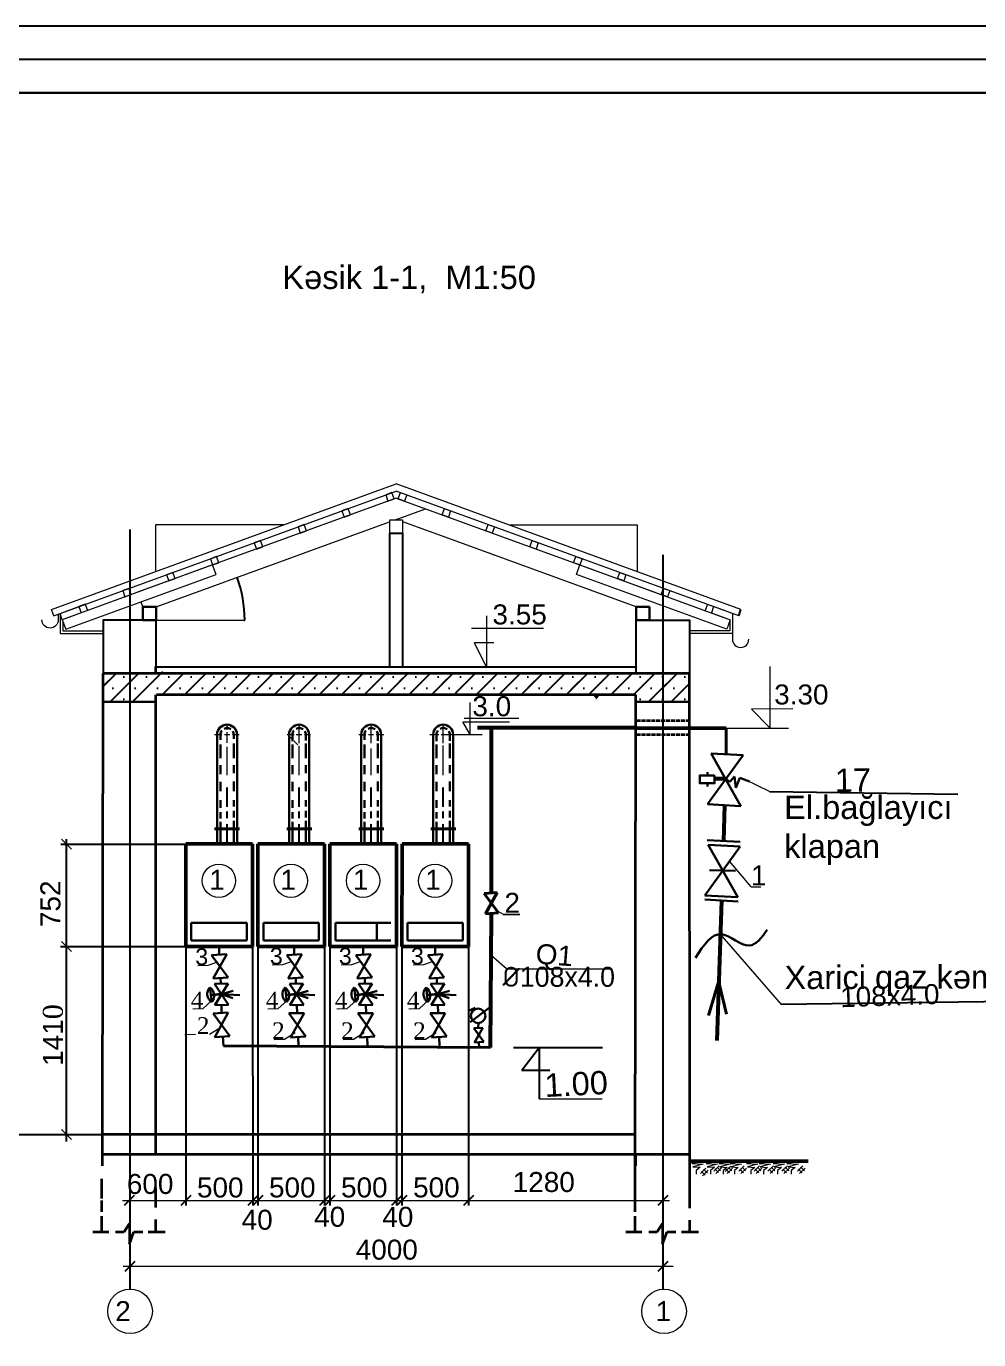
# Model space of a CAD drawing. Header units: metres. Extents: x -96840 to 456644, y -322681 to -32152.
# Drawn here: x 105003 to 119296, y -176949 to -157241 of the extents above; entities that cross this region are included whole.
import ezdxf

# ---------------------------------------------------------------- set-up
doc = ezdxf.new("R2010")
doc.units = ezdxf.units.M
doc.header["$LTSCALE"] = 0.5
doc.linetypes.add('ACAD_ISO02W100', pattern=[15, 12, -3])
doc.linetypes.add('DUZ', pattern=[0])
doc.styles.add('300', font='arial.ttf', dxfattribs={"height": 300})
doc.styles.add('44', font='times.ttf', dxfattribs={"height": 4})
doc.styles.add('A3_Times_AzLat', font='a3ar(la).ttf')
doc.styles.get("Standard").update_dxf_attribs({"font": 'arial.ttf', "height": 1})
doc.styles.add('Standart', font='times.ttf')
doc.dimstyles.new('Ra1000', dxfattribs={"dimtxt": 3.5, "dimasz": 2.5, "dimexe": 1.25, "dimexo": 0.625, "dimtad": 1, "dimdec": 0, "dimlfac": 100, "dimtxsty": '44', "dimblk": 'OBLIQUE', "dimcen": 2.5, "dimadec": 0, "dimazin": 0, "dimtfac": 1, "dimtdec": 0, "dimtmove": 0, "dimatfit": 3, "dimldrblk": 'OBLIQUE', "dimfxl": 1, "dimlwe": 0, "dimarcsym": 0})
pattern_1 = [(45, (-805813.23, -432873.44), (-168.3798, 168.3798), []), (45, (-805644.85, -432873.44), (-168.3798, 168.3798), [0, -238.125])]

# ---------------------------------------------------------------- blocks, each defined once
blk = doc.blocks.new('_Oblique')
at = {"color": 0, "linetype": 'ByBlock', "lineweight": -2}
blk.add_line((-0.5, -0.5), (0.5, 0.5), dxfattribs=at)
blk = doc.blocks.new('*D64')
at = {"color": 0, "lineweight": 0, "transparency": 16777216}
blk.add_line((106956, -166151), (108282, -166151), dxfattribs=at)
at = {"color": 0, "lineweight": -2, "transparency": 16777216}
blk.add_arc((106405, -166151), 1876, 360, 20, dxfattribs=at)
at = {"layer": 'Defpoints', "color": 0, "lineweight": 25, "transparency": 16777216}
for p in [(109068, -165181), (108230, -165718), (106955, -165951), (106755, -166151), (106955, -166151)]:
    blk.add_point(p, dxfattribs=at)
at = {"color": 0, "lineweight": -2, "transparency": 16777216, "xscale": 2.5, "yscale": 2.5, "zscale": 2.5}
for p, rotation in [((108168, -165509), 110.000000000007), ((108281, -166151), 269.9999999999957)]:
    blk.add_blockref('_Oblique', p, dxfattribs=dict(at, rotation=rotation))
at = {"color": 0, "transparency": 16777216, "insert": (108258, -165845), "char_height": 4, "attachment_point": 5, "rotation": 279.3712, "style": '44'}
blk.add_mtext('{\\H0.66667x;20°}', dxfattribs=at)

msp = doc.modelspace()

# ---------------------------------------------------------------- hatches: boundary and pattern name
h = msp.add_hatch()
h.set_pattern_fill('SACNCR', color=256, scale=100, style=0)
h.set_pattern_definition(pattern_1)
h.paths.add_polyline_path([(114960.701, -167270.648), (114960.701, -166950.652), (112754.906, -166950.675), (112754.906, -166950.678), (112354.906, -166950.678), (106954.844, -166950.713), (106954.844, -166950.883), (106154.907, -166950.718), (106154.905, -166950.718), (106157.772, -167376.833), (106457.787, -167375.966), (106766.73, -167375.966), (107059.234, -167023.648), (106947.608, -166919.266)])
h.paths.add_polyline_path([(114960.164, -166950.648), (114957.787, -167270.644), (114963.326, -167270.648), (114963.326, -166950.651)])
h = msp.add_hatch()
h.set_pattern_fill('SACNCR', color=256, scale=100, style=0)
h.set_pattern_definition(pattern_1)
h.paths.add_polyline_path([(106151.991, -167270.648), (106151.991, -166950.652), (108357.786, -166950.675), (108357.786, -166950.678), (108757.786, -166950.678), (114157.849, -166950.713), (114157.849, -166950.883), (114957.786, -166950.718), (114957.787, -166950.718), (114957.593, -167376.924), (114657.787, -167377.791), (114457.787, -167377.791), (114157.787, -167378.658), (114157.787, -167270.718)])
h.paths.add_polyline_path([(106152.528, -166950.648), (106152.529, -167270.644), (106149.367, -167270.648), (106149.367, -166950.651)])

# ---------------------------------------------------------------- linework, layer by layer
at = {"color": 7, "lineweight": 13}
for p, q in [((105381.994, -165991.065), (110554.905, -164108.279)), ((115727.817, -165991.065), (110554.905, -164108.279)), ((105416.196, -166085.034), (110554.905, -164214.697)), ((115693.615, -166085.034), (110554.905, -164214.697)), ((106941.746, -164723.823), (106941.017, -165423.627)), ((108863.713, -164723.823), (106941.746, -164723.823)), ((112246.098, -164723.823), (114168.065, -164723.823)), ((114168.065, -164723.823), (114168.793, -165423.627)), ((105886.042, -165914.024), (105792.073, -165948.226)), ((105886.042, -165914.024), (105920.244, -166007.994)), ((115223.769, -165914.024), (115189.567, -166007.994)), ((115223.769, -165914.024), (115317.738, -165948.226)), ((105416.196, -166085.034), (105381.994, -165991.065)), ((105510.165, -166050.832), (105792.073, -165948.226)), ((105544.367, -166144.802), (105510.165, -166050.832)), ((105826.275, -166042.196), (105544.367, -166144.802)), ((105792.073, -165948.226), (105826.275, -166042.196)), ((115317.738, -165948.226), (115283.536, -166042.196)), ((115283.536, -166042.196), (115565.444, -166144.802)), ((115599.646, -166050.832), (115317.738, -165948.226))]:
    msp.add_line(p, q, dxfattribs=at)
at = {"color": 24, "lineweight": 25, "ltscale": 10}
for p, q in [((106557.787, -164790.719), (106557.787, -176188.135)), ((106557.961, -165170.718), (106557.961, -176188.553)), ((114557.787, -165170.718), (114557.787, -176188.554))]:
    msp.add_line(p, q, dxfattribs=at)
at = {"color": 7, "lineweight": 15}
for p, q in [((111909.227, -166089.232), (111909.227, -166850.661)), ((112767.225, -166278.519), (111684.32, -166278.519)), ((111909.227, -166854.773), (111731.085, -166489.888)), ((112018.596, -166489.888), (111731.085, -166489.888)), ((108016.23, -167798.617), (108016.23, -167711.397)), ((109097.315, -167996.181), (109097.315, -167711.397)), ((109097.315, -167792.445), (109097.315, -167711.397)), ((110178.4, -167996.181), (110178.4, -167711.397)), ((110178.4, -167796.482), (110178.4, -167711.397)), ((111259.485, -167996.181), (111259.485, -167710.963)), ((111259.485, -167935.631), (111259.485, -167711.397)), ((107829.547, -167869.602), (107936.973, -167869.602)), ((107975.481, -167869.602), (108056.556, -167869.602)), ((108016.23, -167995.021), (108016.23, -167831.015)), ((108097.094, -167869.602), (108196.416, -167869.602)), ((108918.309, -167869.484), (109025.735, -167869.484)), ((108965.595, -167909.013), (108997.308, -167940.307)), ((109052.079, -167869.484), (109137.214, -167869.484)), ((109177.752, -167869.484), (109268.961, -167869.484)), ((109993.091, -167869.484), (110100.517, -167869.484)), ((110033.214, -167871.169), (110068.175, -167874.137)), ((110141.055, -167869.484), (110214.019, -167869.484)), ((110178.4, -167966.566), (110178.4, -167836.98)), ((110252.534, -167869.484), (110370.087, -167869.484)), ((111059.754, -167869.602), (111194.99, -167869.602)), ((111228.263, -167869.602), (111409.485, -167869.484)), ((111336.597, -167869.602), (111843.19, -167869.802)), ((108016.22, -168477.515), (108016.22, -168053.797)), ((109020.697, -167963.387), (109079.569, -168021.482)), ((109097.305, -168477.515), (109097.305, -168038.983)), ((110178.39, -168477.515), (110178.39, -168077.899)), ((111259.475, -168477.515), (111258.517, -168032.815)), ((107731.351, -171329.519), (107862.004, -171283.356)), ((108850.896, -171319.683), (108981.548, -171273.52)), ((109886.257, -171319.683), (110016.909, -171273.52)), ((110967.342, -171319.683), (111097.994, -171273.52)), ((107657.544, -171978.293), (107783.984, -171866.055)), ((108785.266, -171978.233), (108911.706, -171865.995)), ((109820.626, -171978.233), (109947.066, -171865.995)), ((110901.711, -171978.233), (111028.151, -171865.995)), ((107750.762, -172361.944), (107907.467, -172268.858)), ((108879.094, -172439.535), (109039.937, -172338.998)), ((109914.455, -172439.535), (110075.298, -172338.998)), ((110995.54, -172439.535), (111156.383, -172338.998))]:
    msp.add_line(p, q, dxfattribs=at)
at = {"color": 7, "lineweight": 18}
for p, q in [((116166.268, -167773.697), (116166.316, -166849.269)), ((116503.816, -167483.979), (115885.514, -167485.739)), ((116166.268, -167773.697), (115885.514, -167485.739)), ((115503.359, -167771.503), (116443.159, -167774.613)), ((116154.962, -168724.174), (115785.166, -168544.149)), ((115881.717, -170153.852), (115556.717, -169767.022)), ((116336.046, -171917.028), (115415.183, -170860.744)), ((112210.374, -171385.957), (111981.794, -171183.724)), ((107575.487, -171335.645), (107731.351, -171329.519)), ((108695.032, -171325.809), (108850.896, -171319.683)), ((109730.393, -171325.809), (109886.257, -171319.683)), ((110811.478, -171325.809), (110967.342, -171319.683)), ((112210.374, -171385.957), (113794.582, -171384.207)), ((107501.68, -171984.418), (107657.544, -171978.293)), ((108629.402, -171984.359), (108785.266, -171978.233)), ((109664.762, -171984.359), (109820.626, -171978.233)), ((110745.847, -171984.359), (110901.711, -171978.233)), ((107384.428, -172368.069), (107540.293, -172361.944)), ((108723.23, -172445.661), (108879.094, -172439.535)), ((109758.591, -172445.661), (109914.455, -172439.535)), ((110839.676, -172445.661), (110995.54, -172439.535)), ((106446.643, -174861.456), (114657.303, -174861.456)), ((114709.787, -175851.917), (106458.016, -175851.596))]:
    msp.add_line(p, q, dxfattribs=at)
at = {"lineweight": 35}
for p, q in [((106148.929, -174171.457), (106154.905, -166950.661)), ((114959.402, -174679.276), (114957.787, -166950.718)), ((106948.95, -174171.457), (106948.95, -167270.74)), ((114138.447, -174861.456), (114148.929, -167270.718)), ((106162.198, -167375.976), (106953.376, -167374.261)), ((114148.929, -167375.976), (114957.876, -167374.257)), ((114148.929, -173871.457), (106148.929, -173871.457)), ((106148.929, -174337.535), (106149.103, -174171.434)), ((114948.929, -174171.457), (106148.929, -174171.457)), ((114148.754, -174337.535), (114148.929, -174171.434)), ((106138.622, -174827.6), (106138.622, -174534.188)), ((106949.103, -174964.831), (106949.103, -174671.419)), ((114959.402, -174972.688), (114959.402, -174679.276)), ((106138.447, -175027.556), (106138.622, -174861.456)), ((114138.273, -175027.556), (114138.447, -174861.456)), ((106138.13, -175330.378), (106138.376, -175095.917)), ((106949.103, -175330.378), (106949.103, -175145.393)), ((114137.955, -175330.378), (114138.201, -175095.917)), ((114959.402, -175338.234), (114959.402, -175153.25))]:
    msp.add_line(p, q, dxfattribs=at)
at = {"color": 0, "lineweight": 35, "ltscale": 10}
for p, q in [((114148.929, -166950.885), (106154.905, -166950.661)), ((114957.787, -166950.718), (106168.049, -166950.666)), ((114148.929, -167270.718), (106957.786, -167270.74)), ((106002.319, -175330.378), (106241.346, -175330.378)), ((106343.304, -175330.378), (106472.432, -175330.378)), ((106552.128, -175206.263), (106472.432, -175327.954)), ((106552.128, -175206.263), (106552.128, -175515.378)), ((106552.128, -175515.378), (106619.327, -175330.378)), ((106619.327, -175330.378), (106751.119, -175330.378)), ((106833.956, -175330.378), (107089.31, -175330.378)), ((114002.145, -175330.378), (114241.172, -175330.378)), ((114343.13, -175330.378), (114472.258, -175330.378)), ((114551.954, -175206.263), (114472.258, -175327.954)), ((114551.954, -175206.263), (114551.954, -175515.378)), ((114551.954, -175515.378), (114619.152, -175330.378)), ((114619.152, -175330.378), (114750.945, -175330.378)), ((114833.782, -175330.378), (115089.136, -175330.378))]:
    msp.add_line(p, q, dxfattribs=at)
at = {"color": 7, "lineweight": 30}
for p, q in [((113592.29, -167274.053), (113526.496, -167294.569)), ((113592.29, -167274.053), (113551.833, -167328.983)), ((107866.23, -167869.484), (107866.23, -169509.489)), ((107916.23, -167869.484), (107916.22, -167948.533)), ((108116.22, -167869.602), (108116.22, -167934.868)), ((108166.23, -167869.484), (108166.389, -169509.489)), ((108947.315, -167869.484), (108947.315, -169509.421)), ((108997.315, -167869.484), (108997.305, -167966.179)), ((109197.305, -167868.184), (109197.305, -167957.311)), ((109247.315, -167869.484), (109247.474, -169509.489)), ((110028.4, -167869.484), (110028.4, -169509.489)), ((110078.39, -167869.484), (110078.39, -167948.457)), ((110278.39, -167868.184), (110278.39, -167960.16)), ((110328.4, -167869.484), (110328.559, -169509.489)), ((111109.485, -167869.484), (111109.485, -169509.489)), ((111159.485, -167869.484), (111159.475, -167967.893)), ((111359.475, -167869.611), (111359.475, -167960.854)), ((111409.485, -167869.484), (111409.644, -169509.489)), ((107916.22, -168018.648), (107916.22, -168221.096)), ((108116.22, -168001.489), (108116.22, -168221.096)), ((108997.305, -168018.648), (108997.305, -168221.096)), ((109197.305, -168001.489), (109197.305, -168221.096)), ((110078.39, -168018.648), (110078.39, -168221.096)), ((110278.39, -168001.489), (110278.39, -168221.096)), ((111159.475, -168018.648), (111159.475, -168221.096)), ((111359.475, -168001.489), (111359.475, -168221.096)), ((107916.22, -168325.552), (107916.22, -168460.403)), ((108116.22, -168325.552), (108116.22, -168447.015)), ((108997.305, -168325.552), (108997.305, -168460.403)), ((109197.305, -168325.552), (109197.305, -168447.015)), ((110078.39, -168325.552), (110078.39, -168460.403)), ((110278.39, -168325.552), (110278.39, -168447.015)), ((111159.475, -168325.552), (111159.475, -168460.403)), ((111359.475, -168325.552), (111359.475, -168447.015)), ((115224.664, -168433.467), (115224.576, -168481.869)), ((115559.04, -168577.17), (115629.005, -168498.949)), ((115629.005, -168498.949), (115649.009, -168666.904)), ((107916.22, -168575.975), (107916.22, -168716.462)), ((108116.22, -168574.063), (108116.22, -168716.462)), ((108997.305, -168575.975), (108997.305, -168716.462)), ((109197.305, -168574.063), (109197.305, -168716.462)), ((110078.39, -168575.975), (110078.39, -168716.462)), ((110278.39, -168574.063), (110278.39, -168716.462)), ((111159.475, -168575.975), (111159.475, -168716.462)), ((111359.475, -168574.063), (111359.475, -168716.462)), ((115224.618, -168600.101), (115224.53, -168648.503)), ((115498.861, -168541.007), (115331.947, -168545.037)), ((115485.491, -168517.48), (115332.002, -168516.761)), ((115559.04, -168577.17), (115498.316, -168532.803)), ((115649.009, -168666.904), (115712.763, -168516.769)), ((115712.763, -168516.769), (115857.569, -168571.529)), ((107916.22, -168850.618), (107916.22, -168967.517)), ((108116.22, -168850.618), (108116.22, -168946.11)), ((108997.305, -168850.618), (108997.305, -168967.517)), ((109197.305, -168850.618), (109197.305, -168946.11)), ((110078.39, -168850.618), (110078.39, -168967.517)), ((110278.39, -168850.618), (110278.39, -168946.11)), ((111159.475, -168850.618), (111159.475, -168967.517)), ((111359.475, -168850.618), (111359.475, -168946.11)), ((107916.22, -169031.391), (107916.22, -169129.585)), ((108116.22, -169012.703), (108116.22, -169112.019)), ((108997.305, -169031.391), (108997.305, -169129.585)), ((109197.305, -169012.703), (109197.305, -169112.019)), ((110078.39, -169031.391), (110078.39, -169129.585)), ((110278.39, -169012.703), (110278.39, -169112.019)), ((111159.475, -169031.391), (111159.475, -169129.585)), ((111359.475, -169012.703), (111359.475, -169112.019)), ((107916.22, -169178.592), (107916.22, -169259.311)), ((107916.22, -169282.564), (107916.22, -169509.489)), ((108116.22, -169161.843), (108116.22, -169257.806)), ((108116.22, -169282.564), (108116.22, -169509.489)), ((108997.305, -169178.592), (108997.305, -169259.311)), ((108997.305, -169282.564), (108997.305, -169509.489)), ((109197.305, -169161.843), (109197.305, -169257.806)), ((109197.305, -169282.564), (109197.305, -169509.489)), ((110078.39, -169178.592), (110078.39, -169259.311)), ((110078.39, -169282.564), (110078.39, -169509.489)), ((110278.39, -169161.843), (110278.39, -169257.806)), ((110278.39, -169282.564), (110278.39, -169509.489)), ((111159.475, -169178.592), (111159.475, -169259.311)), ((111159.475, -169282.564), (111159.475, -169509.489)), ((111359.475, -169161.843), (111359.475, -169257.806)), ((111359.475, -169282.564), (111359.475, -169509.489)), ((107480.016, -170695.451), (107480.016, -170958.947)), ((108313.349, -170695.451), (107480.016, -170695.451)), ((108313.349, -170958.947), (108313.349, -170695.451)), ((108561.101, -170695.451), (108561.101, -170958.947)), ((109394.434, -170695.451), (108561.101, -170695.451)), ((109394.434, -170958.947), (109394.434, -170695.451)), ((109642.186, -170695.451), (109642.186, -170958.947)), ((110475.519, -170695.451), (109642.186, -170695.451)), ((110264.928, -170958.947), (110264.928, -170695.451)), ((110723.271, -170695.451), (110723.271, -170958.947)), ((111556.604, -170695.451), (110723.271, -170695.451)), ((111554.838, -170958.947), (111554.838, -170695.451)), ((107480.016, -170958.947), (108313.349, -170958.947)), ((108561.101, -170958.947), (109394.434, -170958.947)), ((109642.186, -170958.947), (110475.519, -170958.947)), ((110723.271, -170958.947), (111556.604, -170958.947)), ((107785.622, -171879.365), (107759.39, -171666.141)), ((107772.591, -171771.527), (107929.672, -171759.633)), ((107773.435, -171780.303), (107931.554, -171767.167)), ((107933.237, -171764.954), (108107.985, -171713.701)), ((107933.237, -171764.954), (108103.513, -171822.723)), ((108913.343, -171879.306), (108887.111, -171666.081)), ((108900.313, -171771.467), (109057.393, -171759.574)), ((108901.156, -171780.243), (109059.275, -171767.107)), ((109060.958, -171764.894), (109235.706, -171713.642)), ((109060.958, -171764.894), (109231.234, -171822.663)), ((109948.704, -171879.306), (109922.472, -171666.081)), ((109935.673, -171771.467), (110092.754, -171759.574)), ((109936.517, -171780.243), (110094.636, -171767.107)), ((110096.318, -171764.894), (110271.067, -171713.642)), ((110096.318, -171764.894), (110266.595, -171822.663)), ((111029.789, -171879.306), (111003.557, -171666.081)), ((111016.758, -171771.467), (111173.839, -171759.574)), ((111017.601, -171780.243), (111175.721, -171767.107)), ((111177.403, -171764.894), (111352.152, -171713.642)), ((111177.403, -171764.894), (111347.68, -171822.663)), ((111739.645, -171969.849), (111648.287, -172010.679)), ((111950.114, -171969.849), (111666.617, -172186.13)), ((111739.645, -171969.849), (111680.274, -172043.591))]:
    msp.add_line(p, q, dxfattribs=at)
at = {"color": 0, "lineweight": 15}
for p, q in [((111666.003, -167870.253), (111666.648, -167387.723)), ((111666.003, -167869.857), (111555.667, -167679.018)), ((111556.959, -167679.018), (112254.972, -167679.428)), ((111574.998, -167621.484), (112396.551, -167621.484)), ((115180.888, -174270.734), (114990.768, -174303.843)), ((114990.768, -174303.843), (115161.721, -174314.167)), ((115161.721, -174314.167), (115007.392, -174352.88)), ((115007.392, -174352.88), (115115.304, -174361.859)), ((115115.304, -174361.859), (115056.366, -174408.44)), ((115056.366, -174408.44), (115056.366, -174462.993)), ((115202.948, -174373.682), (115120.508, -174456.121)), ((115152.793, -174488.406), (115234.424, -174406.775)), ((115164.875, -174393.876), (115173.814, -174402.816)), ((115175.101, -174401.528), (115223.697, -174450.124)), ((115396.08, -174270.734), (115205.96, -174303.843)), ((115205.96, -174303.843), (115376.913, -174314.167)), ((115376.913, -174314.167), (115222.584, -174352.88)), ((115222.584, -174352.88), (115330.496, -174361.859)), ((115330.496, -174361.859), (115271.558, -174408.44)), ((115271.558, -174408.44), (115271.558, -174462.993)), ((115402.319, -174337.652), (115319.879, -174420.092)), ((115390.056, -174441.34), (115335.404, -174386.688)), ((115352.164, -174452.376), (115433.794, -174370.745)), ((115374.472, -174365.499), (115423.067, -174414.094)), ((115584.667, -174272.112), (115394.547, -174305.22)), ((115394.547, -174305.22), (115565.499, -174315.545)), ((115565.499, -174315.545), (115411.171, -174354.258)), ((115411.171, -174354.258), (115519.082, -174363.236)), ((115519.082, -174363.236), (115460.144, -174409.817)), ((115460.144, -174409.817), (115460.144, -174464.371)), ((115492.305, -174426.955), (115573.936, -174345.324)), ((115556.996, -174442.717), (115502.344, -174388.065)), ((115519.103, -174453.754), (115600.734, -174372.123)), ((115541.412, -174366.877), (115590.007, -174415.472)), ((115753.485, -174272.112), (115563.365, -174305.22)), ((115563.365, -174305.22), (115734.318, -174315.545)), ((115734.318, -174315.545), (115579.989, -174354.258)), ((115579.989, -174354.258), (115687.901, -174363.236)), ((115584.667, -174272.112), (115792.867, -174272.112)), ((115687.901, -174363.236), (115628.963, -174409.817)), ((115628.963, -174409.817), (115628.963, -174464.371)), ((115777.459, -174339.03), (115695.019, -174421.47)), ((115765.196, -174442.717), (115710.544, -174388.065)), ((115727.303, -174453.754), (115808.934, -174372.123)), ((115749.612, -174366.877), (115798.207, -174415.472)), ((115792.867, -174272.112), (116001.067, -174272.112)), ((116001.067, -174272.112), (115810.947, -174305.22)), ((115810.947, -174305.22), (115981.899, -174315.545)), ((115981.899, -174315.545), (115827.571, -174354.258)), ((115827.571, -174354.258), (115935.483, -174363.236)), ((115935.483, -174363.236), (115876.544, -174409.817)), ((115876.544, -174409.817), (115876.544, -174464.371)), ((116007.306, -174339.03), (115924.866, -174421.47)), ((115995.043, -174442.717), (115940.391, -174388.065)), ((115957.15, -174453.754), (116038.781, -174372.123)), ((115979.459, -174366.877), (116028.054, -174415.472)), ((115983.332, -174272.112), (116191.532, -174272.112)), ((116191.532, -174272.112), (116001.412, -174305.22)), ((116001.412, -174305.22), (116172.365, -174315.545)), ((116172.365, -174315.545), (116018.036, -174354.258)), ((116018.036, -174354.258), (116125.948, -174363.236)), ((116125.948, -174363.236), (116067.01, -174409.817)), ((116067.01, -174409.817), (116067.01, -174464.371)), ((116215.506, -174339.03), (116133.066, -174421.47)), ((116203.243, -174442.717), (116148.591, -174388.065)), ((116165.35, -174453.754), (116246.981, -174372.123)), ((116187.659, -174366.877), (116236.254, -174415.472)), ((116191.532, -174272.112), (116399.732, -174272.112)), ((116399.732, -174272.112), (116209.612, -174305.22)), ((116209.612, -174305.22), (116380.565, -174315.545)), ((116380.565, -174315.545), (116226.236, -174354.258)), ((116226.236, -174354.258), (116334.148, -174363.236)), ((116334.148, -174363.236), (116275.21, -174409.817)), ((116275.21, -174409.817), (116275.21, -174464.371)), ((116423.706, -174339.03), (116341.266, -174421.47)), ((116411.443, -174442.717), (116356.791, -174388.065)), ((116373.55, -174453.754), (116455.181, -174372.123)), ((116385.632, -174359.225), (116394.571, -174368.164)), ((116395.859, -174366.877), (116444.454, -174415.472)), ((116399.732, -174272.112), (116607.932, -174272.112)), ((116607.932, -174272.112), (116417.812, -174305.22)), ((116417.812, -174305.22), (116588.765, -174315.545)), ((116588.765, -174315.545), (116434.437, -174354.258)), ((116434.437, -174354.258), (116542.348, -174363.236)), ((116542.348, -174363.236), (116483.41, -174409.817)), ((116483.41, -174409.817), (116483.41, -174464.371)), ((116658.089, -174339.03), (116575.649, -174421.47)), ((116645.826, -174442.717), (116591.174, -174388.065)), ((116607.933, -174453.754), (116689.564, -174372.123)), ((116620.015, -174359.225), (116628.955, -174368.164)), ((116630.242, -174366.877), (116678.837, -174415.472)), ((115190.686, -174477.369), (115136.034, -174422.717))]:
    msp.add_line(p, q, dxfattribs=at)
at = {"color": 0, "linetype": 'ACAD_ISO02W100', "lineweight": 35, "ltscale": 10}
for p, q in [((114157.894, -167655.973), (114957.894, -167655.973)), ((114157.979, -167868.716), (114957.979, -167868.716))]:
    msp.add_line(p, q, dxfattribs=at)
at = {"color": 7, "lineweight": 53}
for p, q in [((114148.242, -167768.148), (111773.548, -167768.148)), ((111984.017, -170244.999), (111984.017, -167777.24)), ((114148.242, -167768.148), (115503.359, -167771.946)), ((111971.346, -172563.862), (111984.017, -170551.281))]:
    msp.add_line(p, q, dxfattribs=at)
at = {"color": 7, "lineweight": 40, "ltscale": 1500}
for p, q in [((115503.359, -167771.503), (115503.359, -168165.476)), ((111971.346, -172563.862), (107962.827, -172538.625))]:
    msp.add_line(p, q, dxfattribs=at)
at = {"color": 7, "linetype": 'Continuous', "lineweight": 30, "ltscale": 0.5}
for p, q in [((115227.835, -168914.228), (115759.091, -168179.209)), ((115726.154, -168940.99), (115278.603, -168153.406)), ((115759.091, -168179.209), (115278.603, -168153.406)), ((115726.154, -168940.99), (115227.835, -168914.228)), ((115717.093, -169480.578), (115218.774, -169453.817)), ((115184.034, -170282.646), (115715.29, -169547.628)), ((115682.353, -170309.408), (115234.802, -169521.824)), ((115715.29, -169547.628), (115234.802, -169521.824)), ((115646.149, -169911.837), (115258.195, -169901.611)), ((115682.353, -170309.408), (115184.034, -170282.646)), ((115685.81, -170371.278), (115187.491, -170344.517)), ((107784.383, -171178.257), (108010.971, -171163.429)), ((107784.383, -171178.257), (108033.288, -171515.279)), ((108010.971, -171163.429), (107807.405, -171530.061)), ((108911.193, -171178.257), (109137.781, -171163.429)), ((108911.193, -171178.257), (109160.097, -171515.279)), ((109137.781, -171163.429), (108934.215, -171530.061)), ((109946.553, -171178.257), (110173.141, -171163.429)), ((109946.553, -171178.257), (110195.458, -171515.279)), ((110173.141, -171163.429), (109969.575, -171530.061)), ((111027.638, -171178.257), (111254.226, -171163.429)), ((111027.638, -171178.257), (111276.543, -171515.279)), ((111254.226, -171163.429), (111050.66, -171530.061)), ((107806.7, -171530.107), (108033.288, -171515.279)), ((108039.239, -171923.168), (107827.235, -171606.74)), ((108032.983, -171602.723), (107827.25, -171606.393)), ((107832.848, -171927.197), (108032.983, -171602.723)), ((108933.509, -171530.107), (109160.097, -171515.279)), ((109166.96, -171923.108), (108954.956, -171606.68)), ((109160.704, -171602.663), (108954.972, -171606.333)), ((108960.569, -171927.138), (109160.704, -171602.663)), ((109968.87, -171530.107), (110195.458, -171515.279)), ((110202.32, -171923.108), (109990.316, -171606.68)), ((110196.064, -171602.663), (109990.332, -171606.333)), ((109995.93, -171927.138), (110196.064, -171602.663)), ((111049.955, -171530.107), (111276.543, -171515.279)), ((111283.405, -171923.108), (111071.401, -171606.68)), ((111277.149, -171602.663), (111071.417, -171606.333)), ((111077.015, -171927.138), (111277.149, -171602.663)), ((107807.938, -172054.846), (108034.526, -172040.018)), ((108034.526, -172040.018), (107830.96, -172406.65)), ((108039.239, -171923.168), (107832.848, -171927.197)), ((108945.307, -172046.576), (109173.883, -172046.576)), ((108945.307, -172046.576), (109196.2, -172398.426)), ((109166.96, -171923.108), (108960.569, -171927.138)), ((109173.883, -172046.576), (108970.317, -172413.208)), ((109980.668, -172046.576), (110209.243, -172046.576)), ((109980.668, -172046.576), (110231.56, -172398.426)), ((110202.32, -171923.108), (109995.93, -171927.138)), ((110209.243, -172046.576), (110005.677, -172413.208)), ((111061.753, -172046.576), (111290.328, -172046.576)), ((111061.753, -172046.576), (111312.645, -172398.426)), ((111283.405, -171923.108), (111077.015, -171927.138)), ((111290.328, -172046.576), (111086.762, -172413.208)), ((107807.938, -172054.846), (108056.843, -172391.868)), ((111788.396, -172195.992), (111785.885, -172270.853)), ((107830.255, -172406.696), (108056.843, -172391.868)), ((108969.611, -172413.254), (109196.2, -172398.426)), ((110004.972, -172413.254), (110231.56, -172398.426)), ((111086.057, -172413.254), (111312.645, -172398.426)), ((111853.237, -172267.236), (111718.532, -172274.469)), ((111866.926, -172480.563), (111718.532, -172274.469)), ((111727.222, -172488.064), (111853.237, -172267.236)), ((111866.926, -172480.563), (111727.222, -172488.064)), ((111794.234, -172484.466), (111796.971, -172562.764))]:
    msp.add_line(p, q, dxfattribs=at)
at = {"color": 7}
for p, q in [((108016.22, -168952.334), (108016.22, -168664.867)), ((109097.305, -168952.334), (109097.305, -168664.867)), ((110178.39, -168952.334), (110178.39, -168664.867)), ((111259.475, -168952.334), (111259.475, -168664.867)), ((116154.962, -168724.174), (118981.003, -168765.069)), ((108016.22, -169123.777), (108016.22, -169020.914)), ((109097.305, -169123.777), (109097.305, -169020.914)), ((110178.39, -169123.777), (110178.39, -169020.914)), ((111259.475, -169123.777), (111259.475, -169020.914)), ((108016.22, -169509.489), (108016.22, -169214.174)), ((109097.305, -169509.489), (109097.305, -169214.174)), ((110178.39, -169509.489), (110178.39, -169214.174)), ((111259.475, -169509.489), (111259.475, -169214.174)), ((105606.288, -173976.771), (105606.288, -169439.14)), ((105521.988, -169511.771), (107398.243, -169513.125)), ((112164.191, -170566.461), (112410.363, -170564.289)), ((105517.451, -171046.277), (107397.135, -171049.489)), ((107397.135, -171049.489), (107396.585, -174936.456)), ((108398.22, -171049.489), (108402.761, -174936.456)), ((108478.22, -171049.489), (108476.691, -174936.456)), ((109479.305, -171049.489), (109478.277, -174936.456)), ((109559.305, -171049.489), (109558.317, -174936.456)), ((110560.39, -171049.489), (110559.901, -174936.456)), ((110640.39, -171049.489), (110639.941, -174936.456)), ((111641.475, -171049.489), (111641.525, -174936.456)), ((120695.745, -171860.258), (116336.046, -171917.028)), ((103494.74, -173871.454), (105606.288, -173871.454)), ((104365.273, -173871.454), (106345.803, -173871.454))]:
    msp.add_line(p, q, dxfattribs=at)
at = {"color": 7, "lineweight": 53, "ltscale": 1500}
for p, q in [((115478.564, -168928.219), (115467.934, -169467.197)), ((115436.383, -170357.883), (115364.138, -172458.203))]:
    msp.add_line(p, q, dxfattribs=at)
at = {"color": 7, "linetype": 'Continuous', "lineweight": 40, "ltscale": 50}
for p, q in [((107829.844, -169282.564), (108205.486, -169282.564)), ((108910.929, -169282.564), (109286.571, -169282.564)), ((109992.014, -169282.564), (110367.656, -169282.564)), ((111073.099, -169282.564), (111448.741, -169282.564))]:
    msp.add_line(p, q, dxfattribs=at)
at = {"color": 7, "lineweight": 50, "ltscale": 1500}
for p, q in [((107397.135, -171049.489), (107398.246, -169509.489)), ((107398.22, -169509.489), (108398.22, -169509.489)), ((108398.22, -169509.489), (108398.22, -171049.489)), ((108478.22, -171049.489), (108479.331, -169509.489)), ((108479.305, -169509.489), (109479.305, -169509.489)), ((109479.305, -169509.489), (109479.305, -171049.489)), ((109559.305, -171049.489), (109560.416, -169509.489)), ((109560.39, -169509.489), (110560.39, -169509.489)), ((110560.39, -169509.489), (110560.39, -171049.489)), ((110640.39, -171049.489), (110641.501, -169509.489)), ((110641.475, -169509.489), (111641.475, -169509.489)), ((111641.475, -169509.489), (111641.475, -171049.489)), ((108398.22, -171049.489), (107397.135, -171049.489)), ((109479.305, -171049.489), (108478.22, -171049.489)), ((110560.39, -171049.489), (109559.305, -171049.489)), ((111641.475, -171049.489), (110640.39, -171049.489))]:
    msp.add_line(p, q, dxfattribs=at)
at = {"color": 7, "linetype": 'Continuous', "lineweight": 40, "ltscale": 0.5}
for p, q in [((111872.349, -170252.307), (112068.725, -170239.456)), ((111872.349, -170252.307), (112088.066, -170544.393)), ((112068.725, -170239.456), (111896.454, -170557.077)), ((111896.454, -170557.077), (112088.066, -170544.393)), ((115394.941, -171564.562), (115241.453, -172083.928)), ((115394.279, -171583.772), (115509.808, -172063.722))]:
    msp.add_line(p, q, dxfattribs=at)
at = {"color": 7, "linetype": 'DUZ', "lineweight": 18}
for p, q in [((115881.717, -170153.852), (116026.666, -170153.852)), ((112164.191, -170566.461), (112065.922, -170514.408))]:
    msp.add_line(p, q, dxfattribs=at)
at = {"color": 7, "lineweight": 30, "ltscale": 1500}
for p, q in [((107897.677, -171170.843), (107897.677, -171049.489)), ((109024.487, -171170.843), (109024.487, -171049.489)), ((110059.847, -171170.843), (110059.847, -171049.489)), ((111140.932, -171170.843), (111140.932, -171049.489)), ((107921.457, -171604.712), (107919.994, -171522.693)), ((109049.178, -171604.653), (109047.715, -171522.633)), ((110084.539, -171604.653), (110083.076, -171522.633)), ((111165.624, -171604.653), (111164.161, -171522.633)), ((107935.746, -171764.489), (108207.698, -171778.909)), ((109063.467, -171764.43), (109335.419, -171778.849)), ((110098.828, -171764.43), (110370.78, -171778.849)), ((111179.913, -171764.43), (111451.865, -171778.849)), ((107934.321, -172046.576), (107931.953, -171925.262)), ((109066.133, -172046.436), (109063.765, -171925.123)), ((110101.494, -172046.436), (110099.125, -171925.123)), ((111182.579, -172046.436), (111180.21, -171925.123)), ((107962.818, -172538.424), (107954.625, -172398.558)), ((109089.424, -172538.424), (109084.603, -172405.729)), ((110124.785, -172538.424), (110119.963, -172405.729)), ((111205.87, -172538.424), (111201.048, -172405.729))]:
    msp.add_line(p, q, dxfattribs=at)
at = {"color": 0}
for p, q in [((113652.559, -172569.778), (112313.215, -172569.778)), ((112700.942, -172569.778), (112441.441, -172907.62)), ((112700.942, -172569.778), (112700.395, -173332.825)), ((112862.102, -172907.921), (112441.441, -172907.62))]:
    msp.add_line(p, q, dxfattribs=at)
at = {"color": 7, "linetype": 'DUZ', "lineweight": 18, "ltscale": 0.4}
msp.add_line((112700.395, -173332.825), (113643.858, -173332.825), dxfattribs=at)
at = {"lineweight": 50}
msp.add_line((114959.317, -174271.105), (116734.69, -174270.734), dxfattribs=at)
at = {"color": 1}
msp.add_lwpolyline([(139546.526, -157240.844), (97546.526, -157240.844), (97546.526, -186940.844), (139546.526, -186940.844)], close=True, dxfattribs=at)
msp.add_lwpolyline([(139046.526, -157740.844), (98046.526, -157740.844), (98046.526, -186440.844), (139046.526, -186440.844)], close=True)
at = {"lineweight": 30}
msp.add_lwpolyline([(138546.526, -158240.844), (100046.526, -158240.844), (100046.526, -185940.844), (120046.526, -185940.844), (138546.526, -185940.844), (138546.526, -180440.844)], close=True, dxfattribs=at)
at = {"color": 7, "lineweight": 13}
for points in [[(110554.905, -164321.115), (106671.998, -165734.378)], [(110554.905, -164321.115), (114437.813, -165734.378)], [(110526.642, -164650.655), (110993.476, -164480.741)], [(109162.057, -165147.324), (110454.905, -164676.765)], [(111398.259, -164947.324), (110654.905, -164676.765)], [(114154.905, -165950.661), (111398.259, -164947.324)], [(109068.473, -165181.385), (109162.057, -165147.324)], [(112041.338, -165181.385), (111947.754, -165147.324)], [(106954.905, -165950.661), (109068.473, -165181.385)], [(106723.301, -165875.331), (106754.905, -165962.164)], [(105510.165, -166050.832), (105510.165, -166350.832), (106154.905, -166350.832)], [(115599.646, -166050.832), (115599.646, -166350.832), (114954.905, -166350.832)], [(105550.165, -166160.732), (105550.165, -166310.832), (106154.905, -166310.832)], [(115559.646, -166160.732), (115559.646, -166310.832), (114954.905, -166310.832)]]:
    msp.add_lwpolyline(points, dxfattribs=at)
for points in [[(110490.536, -164238.126), (110396.566, -164272.328), (110430.768, -164366.297), (110524.738, -164332.095)], [(110619.275, -164238.126), (110713.244, -164272.328), (110679.042, -164366.297), (110585.073, -164332.095)], [(109832.751, -164477.54), (109738.782, -164511.742), (109772.984, -164605.711), (109866.953, -164571.509)], [(111277.06, -164477.54), (111371.029, -164511.742), (111336.827, -164605.711), (111242.858, -164571.509)], [(109174.966, -164716.954), (109080.997, -164751.156), (109115.199, -164845.125), (109209.168, -164810.923)], [(110454.905, -164850.655), (110654.905, -164850.655), (110654.905, -164650.655), (110454.905, -164650.655)], [(111934.845, -164716.954), (112028.814, -164751.156), (111994.612, -164845.125), (111900.643, -164810.923)], [(108517.181, -164956.368), (108423.212, -164990.57), (108457.414, -165084.539), (108551.383, -165050.337)], [(112592.63, -164956.368), (112686.599, -164990.57), (112652.397, -165084.539), (112558.428, -165050.337)], [(105544.367, -166144.802), (105595.67, -166285.756), (107850.932, -165464.907), (107799.629, -165323.953)], [(107859.396, -165195.782), (107765.427, -165229.984), (107799.629, -165323.953), (107893.598, -165289.751)], [(113250.415, -165195.782), (113344.384, -165229.984), (113310.182, -165323.953), (113216.213, -165289.751)], [(115565.444, -166144.802), (115514.141, -166285.756), (113258.879, -165464.907), (113310.182, -165323.953)], [(107201.612, -165435.196), (107107.642, -165469.398), (107141.844, -165563.367), (107235.814, -165529.165)], [(113908.199, -165435.196), (114002.169, -165469.398), (113967.967, -165563.367), (113873.997, -165529.165)], [(106543.827, -165674.61), (106449.857, -165708.812), (106484.059, -165802.782), (106578.029, -165768.58)], [(114565.984, -165674.61), (114659.954, -165708.812), (114625.751, -165802.782), (114531.782, -165768.58)]]:
    msp.add_lwpolyline(points, close=True, dxfattribs=at)
at = {"color": 7, "lineweight": 25}
for points in [[(110583.169, -164650.655), (110554.905, -164640.368)], [(110654.905, -164947.324), (110654.905, -164850.655), (110454.905, -164850.655), (110454.905, -164947.324)], [(110454.905, -164947.324), (110454.905, -166850.661), (110654.905, -166850.661), (110654.905, -164850.655)]]:
    msp.add_lwpolyline(points, dxfattribs=at)
at = {"color": 7, "lineweight": 13}
for points in [[(105483.84, -166060.414), (105483.84, -166147.487, -1), (105238.192, -166147.487, -31.642614613)], [(115599.646, -166350.832), (115599.646, -166437.906, 1), (115845.294, -166437.906, 31.642614613)]]:
    msp.add_lwpolyline(points, format="xyb", dxfattribs=at)
at = {"color": 7, "lineweight": 30}
for points in [[(106754.905, -165950.661), (106754.905, -166150.661), (106954.905, -166150.661), (106954.905, -165950.661)], [(114354.905, -165950.661), (114354.905, -166150.661), (114154.905, -166150.661), (114154.905, -165950.661)], [(115332.07, -168481.899), (115331.838, -168600.131), (115109.049, -168600.069), (115109.281, -168481.837)]]:
    msp.add_lwpolyline(points, close=True, dxfattribs=at)
at = {"color": 7}
msp.add_lwpolyline([(115693.615, -166085.034), (115727.817, -165991.065)], dxfattribs=at)
for points in [[(106154.905, -166950.661), (106954.905, -166950.661), (106954.905, -166150.661), (106154.905, -166150.661)], [(114954.905, -166950.661), (114154.905, -166950.661), (114154.905, -166150.661), (114954.905, -166150.661)]]:
    msp.add_lwpolyline(points, close=True, dxfattribs=at)
msp.add_lwpolyline([(106942.176, -166950.661), (106942.176, -166850.661), (114142.905, -166850.661)])
at = {"lineweight": 15}
for centre in [(107894.352, -170061.618), (108975.437, -170061.618), (110056.496, -170061.618), (111137.607, -170061.618)]:
    msp.add_circle(centre, 250.072, dxfattribs=at)
at = {"color": 7, "linetype": 'Continuous', "lineweight": 30, "ltscale": 0.5}
msp.add_circle((111784.442, -172089.627), 108.422, dxfattribs=at)
at = {"color": 1, "lineweight": 15}
for centre in [(106561.464, -176522.486), (114574.909, -176522.486)]:
    msp.add_circle(centre, 334.371, dxfattribs=at)
at = {"color": 7, "lineweight": 30}
for centre, radius, start, end in [((108016.23, -167869.602), 150, 0, 180), ((108016.23, -167869.602), 100, 141.6497855, 180.0001048), ((108016.23, -167869.602), 100, 54.0725758, 116.8782185), ((108016.23, -167869.602), 100, 0, 32.0582796), ((109097.315, -167869.602), 150, 0, 180), ((109097.315, -167869.602), 100, 141.6497855, 180.0001048), ((109097.315, -167869.602), 100, 54.0725758, 116.8782185), ((109097.315, -167869.602), 100, 0, 32.0582796), ((110178.4, -167869.602), 150, 0, 180), ((110178.4, -167869.602), 100, 141.6497855, 180.0001048), ((110178.4, -167869.602), 100, 54.0725758, 116.8782185), ((110178.4, -167869.602), 100, 0, 32.0582796), ((111259.485, -167869.602), 150, 0, 180), ((111259.485, -167869.602), 100, 141.6497855, 180.0001048), ((111259.485, -167869.602), 100, 54.0725758, 116.8782185), ((111259.485, -167869.602), 100, 0, 32.0582796), ((107856.287, -171763.146), 137.109, 134.9682911, 239.0043011), ((107680.627, -171784.057), 141.802, 317.7686482, 56.2586217), ((108984.008, -171763.086), 137.109, 134.9682911, 239.0043011), ((108808.348, -171783.997), 141.802, 317.7686482, 56.2586217), ((110019.369, -171763.086), 137.109, 134.9682911, 239.0043011), ((109843.709, -171783.997), 141.802, 317.7686482, 56.2586217), ((111100.454, -171763.086), 137.109, 134.9682911, 239.0043011), ((110924.794, -171783.997), 141.802, 317.7686482, 56.2586217)]:
    msp.add_arc(centre, radius, start, end, dxfattribs=at)
at = {"color": 7, "linetype": 'Continuous', "lineweight": 30, "ltscale": 0.5}
msp.add_open_spline([(115045.804, -171216.765), (115166.356, -171030.78), (115387.681, -170689.324), (115849.941, -171170.562), (116038.809, -170913.049), (116123.525, -170797.542)], degree=3, knots=[0, 0, 0, 0, 530.193431667, 973.395903739, 1333.891459953, 1333.891459953, 1333.891459953, 1333.891459953], dxfattribs=at)

# ---------------------------------------------------------------- block references
at = {"color": 7, "lineweight": 15, "xscale": 150, "yscale": 150, "zscale": 150, "rotation": 90}
for p in [(105606.288, -169510.933), (105606.309, -171046.492)]:
    msp.add_blockref('_Oblique', p, dxfattribs=at)
at = {"lineweight": 15, "xscale": 150, "yscale": 150, "zscale": 150, "rotation": 90}
msp.add_blockref('_Oblique', (105606.309, -173871.454), dxfattribs=at)
at = {"color": 7, "xscale": 150, "yscale": 150, "zscale": 150, "rotation": 180}
for p in [(106548.388, -174861.456), (107396.169, -174861.456), (108402.132, -174860.28), (108476.18, -174861.881), (109477.756, -174861.456), (109557.795, -174862.005), (110559.37, -174862.26), (110639.409, -174861.83), (111640.984, -174861.946), (114557.787, -174861.456)]:
    msp.add_blockref('_Oblique', p, dxfattribs=at)
at = {"xscale": 150, "yscale": 150, "zscale": 150, "rotation": 180}
for p in [(106557.787, -175851.6), (114557.787, -175851.912)]:
    msp.add_blockref('_Oblique', p, dxfattribs=at)

# ---------------------------------------------------------------- texts
at = {"color": 7, "lineweight": 25}
for s, insert, char_height, width, attachment_point in [('{\\fArial|b0|i0|c238|p34;Kəsik 1-1,  M1:50}', (108846.787, -160832.838), 350, 5753.51153, 1), ('\\A1;{\\fArial|b0|i0|c238|p34;1}', (115876.286, -169832.692), 300, 2873.73229, 1), ('{\\fArial|b0|i0|c238|p34;600}', (106512.539, -174461.608), 300, 2873.73229, 1), ('{\\fArial|b0|i0|c238|p34;1280}', (112302.566, -174432.344), 300, 2873.73229, 1), ('{\\fArial|b0|i0|c238|p34;40}', (108235.065, -174998.421), 300, 2873.73229, 1), ('{\\fArial|b0|i0|c238|p34;40}', (109323.309, -174953.611), 300, 2873.73229, 1), ('{\\fArial|b0|i0|c238|p34;2}', (106571.095, -176670.019), 300, 10559.24416, 9), ('{\\fArial|b0|i0|c238|p34;1}', (114680.628, -176670.019), 300, 10559.24416, 9)]:
    msp.add_mtext(s, dxfattribs=dict(at, insert=insert, char_height=char_height, width=width, attachment_point=attachment_point))
at = {"color": 1, "lineweight": 35, "char_height": 300, "width": 2873.73229}
for s, insert, attachment_point in [('\\pxt7;{\\fArial|b0|i0|c238|p34;3.55}', (112814.333, -166220.013), 9), ('\\pxt7;{\\fArial|b0|i0|c238|p34;3.30}', (117041.711, -167117.025), 3)]:
    msp.add_mtext(s, dxfattribs=dict(at, insert=insert, attachment_point=attachment_point))
at = {"color": 1, "linetype": 'Continuous', "insert": (111988.519, -167445.573), "char_height": 300, "attachment_point": 5, "style": 'Standart'}
msp.add_mtext('{\\fArial|b0|i0|c238|p34;3.0}', dxfattribs=at)
at = {"color": 7}
for s, insert, char_height, width, attachment_point, rotation in [('{\\fArial|b0|i0|c0|p34;17}', (117135.763, -168555.788), 350, 10118.05232, 4, 0.7655594), ('{\\fArial|b0|i0|c238|p34;\\H1.75x;El.bağlayıcı \\Pklapan}', (116375.672, -169305.266), 200, 10118.05232, 4, 0.0166379), ('{\\fArial|b0|i0|c238|p34;Xarici qaz kəmərinə}', (116380.127, -171338.84), 350, 20583.32417, 1, 0.1986736), ('{\\fArial|b0|i0|c238|p34;1.00}', (112779.907, -173135.84), 350, 10118.05232, 4, 2.9030888)]:
    msp.add_mtext(s, dxfattribs=dict(at, insert=insert, char_height=char_height, width=width, attachment_point=attachment_point, rotation=rotation))
at = {"color": 7, "char_height": 300, "width": 2743.66995, "attachment_point": 5, "rotation": 90, "style": 'Standart'}
for s, insert in [('{\\fArial|b0|i0|c238|p34;752}', (105366.916, -170407.872)), ('{\\fArial|b0|i0|c238|p34;141}0', (105404.313, -172377.399))]:
    msp.add_mtext(s, dxfattribs=dict(at, insert=insert))
at = {"color": 7, "char_height": 300, "attachment_point": 5, "style": '300'}
for s, insert in [('1', (107866.599, -170046.49)), ('1', (108932.4, -170046.49)), ('1', (110021.782, -170046.49)), ('{\\fArial|b0|i0|c238|p34;1}', (111107.845, -170046.49))]:
    msp.add_mtext(s, dxfattribs=dict(at, insert=insert))
at = {"color": 7, "width": 2873.73229, "attachment_point": 3}
for s, insert, char_height in [('2', (112411.543, -170243.366), 300), ('3', (108852.74, -171067.358), 250), ('3', (109888.101, -171067.358), 250), ('3', (110969.186, -171067.358), 250), ('3', (107733.195, -171077.194), 250), ('{\\fTimes New Roman|b0|i0|c238|p18;4}', (107659.388, -171725.968), 250), ('{\\fTimes New Roman|b0|i0|c238|p18;4}', (108787.11, -171725.908), 250), ('{\\fTimes New Roman|b0|i0|c238|p18;4}', (109822.47, -171725.908), 250), ('{\\fTimes New Roman|b0|i0|c238|p18;4}', (110903.555, -171725.908), 250), ('{\\fTimes New Roman|b0|i0|c238|p18;2}', (107752.605, -172109.619), 250), ('{\\fTimes New Roman|b0|i0|c238|p18;2}', (108880.938, -172187.21), 250), ('{\\fTimes New Roman|b0|i0|c238|p18;2}', (109916.299, -172187.21), 250), ('{\\fTimes New Roman|b0|i0|c238|p18;2}', (110997.384, -172187.21), 250)]:
    msp.add_mtext(s, dxfattribs=dict(at, insert=insert, char_height=char_height))
at = {"color": 7, "lineweight": 0, "insert": (113219.101, -171046.41), "char_height": 300.0024, "width": 5462.48457, "attachment_point": 3, "rotation": 355.630198}
msp.add_mtext('\\pxt9.216;{\\fArial|b0|i0|c0|p34;Q1}', dxfattribs=at)
at = {"color": 7, "lineweight": 20, "insert": (112001.181, -171353.051), "char_height": 400, "width": 7796, "attachment_point": 1, "style": 'A3_Times_AzLat'}
msp.add_mtext('{\\fA3 Times AzLat|b0|i0|c204|p18; \\fISOCPEUR|b0|i0|c0|p34;\\H0.75x;%%C\\fA3 Times AzLat|b0|i0|c204|p18;108х4.0}', dxfattribs=at)
at = {"color": 7, "lineweight": 20, "insert": (106389.137, -172037.353), "char_height": 720, "width": 14032.8, "attachment_point": 1, "rotation": 1.9922531, "style": 'A3_Times_AzLat'}
msp.add_mtext('                                       {\\fArial|b0|i0|c204|p34; \\H0.41667x; \\fArial|b0|i0|c238|p34;108x4.0}', dxfattribs=at)
at = {"color": 7, "char_height": 300, "attachment_point": 5}
for s, insert in [('{\\fArial|b0|i0|c0|p34;500}', (107914.188, -174666.546)), ('{\\fArial|b0|i0|c0|p34;500}', (108995.273, -174665.973)), ('{\\fArial|b0|i0|c0|p34;500}', (110075.791, -174665.401)), ('{\\fArial|b0|i0|c0|p34;500}', (111157.449, -174664.828)), ('{\\fArial|b0|i0|c0|p34;40}', (110579.168, -175107.187)), ('{\\fArial|b0|i0|c238|p34;4000}', (110413.047, -175599.208))]:
    msp.add_mtext(s, dxfattribs=dict(at, insert=insert))

# ---------------------------------------------------------------- dimensions: what is measured, and where the dimension line sits
at = {"color": 7}
dim = msp.add_angular_dim_2l(base=(108230.374, -165718.136), line1=((106954.905, -165950.661), (109068.473, -165181.385)), line2=((106754.905, -166150.661), (106954.905, -166150.661)), text='{\\H0.66667x;<>}', dimstyle='Ra1000', dxfattribs=at)
dim.commit()
dim.dimension.update_dxf_attribs({"geometry": '*D64', "text_midpoint": (108255.899, -165845.27), "dimtype": 162})

doc.saveas('drawing.dxf')
